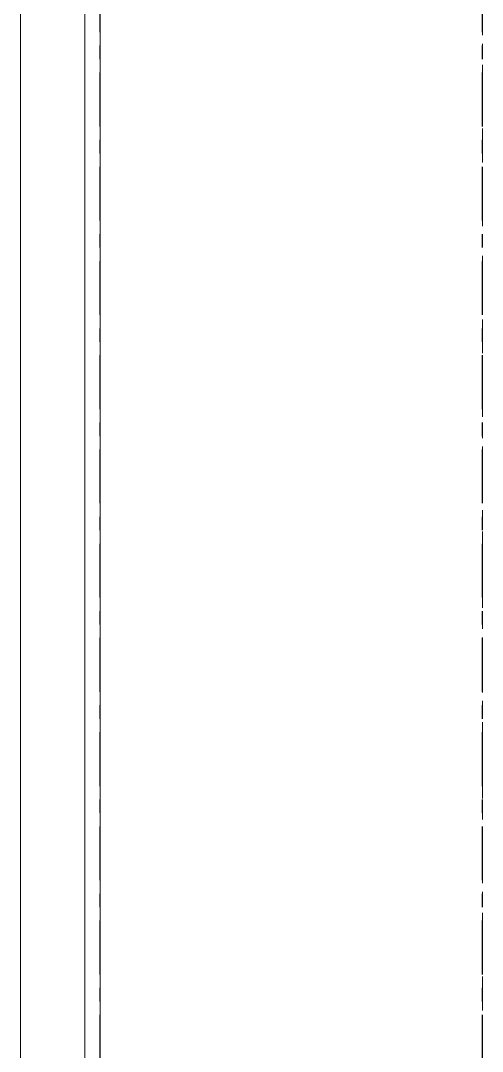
# Model space of a CAD drawing. Header units: millimetres. Extents: x -677815 to 406757, y -145898 to 39000.
# Drawn here: x 153120 to 153992, y 12099 to 14044 of the extents above; entities that cross this region are included whole.
import ezdxf

# ---------------------------------------------------------------- set-up
doc = ezdxf.new("R2010")
doc.units = ezdxf.units.MM
doc.header["$LTSCALE"] = 8
doc.linetypes.add('Xref building Toll$0$_SBA Dash - Loose', pattern=[5, 3, -2])
doc.linetypes.add('Xref building Toll$0$Grid Line', pattern=[22.225, 12.7, -3.175, 3.175, -3.175])
doc.layers.add('Xref building Toll$0$A-DETL', color=8, linetype='Continuous', lineweight=9)
doc.layers.add('Xref building Toll$0$A-WALL', color=8, linetype='Continuous', lineweight=9)
doc.layers.add('Xref building Toll$0$S-GRID', color=8, linetype='Continuous')

# ---------------------------------------------------------------- blocks, each defined once
blk = doc.blocks.new('Xref building Toll$0$Toll Grids')
at = {"layer": 'Xref building Toll$0$S-GRID', "linetype": 'Xref building Toll$0$Grid Line'}
for p, q in [((153992, -125373.3), (153992, 36031.5)), ((153270, -125373.3), (153270, 35080.8))]:
    blk.add_line(p, q, dxfattribs=at)
blk = doc.blocks.new('Xref building Toll$0$building block 28092016')
at = {"layer": 'Xref building Toll$0$A-DETL', "linetype": 'Xref building Toll$0$_SBA Dash - Loose'}
blk.add_line((876541.6, -651499.5), (876541.6, -671499.5), dxfattribs=at)
at = {"layer": 'Xref building Toll$0$A-WALL', "lineweight": 18}
for p, q in [((875819.6, -671499.5), (875819.6, -651499.5)), ((875790.6, -651528.5), (875790.6, -671499.5))]:
    blk.add_line(p, q, dxfattribs=at)
at = {"layer": 'Xref building Toll$0$A-WALL'}
blk.add_line((875669.6, -661404.5), (875669.6, -651827.9), dxfattribs=at)
blk = doc.blocks.new('Xref building Toll')
for name, p in [('Xref building Toll$0$Toll Grids', (0, 0)), ('Xref building Toll$0$building block 28092016', (-722549.6, 671499.5))]:
    blk.add_blockref(name, p)

msp = doc.modelspace()

# ---------------------------------------------------------------- block references
msp.add_blockref('Xref building Toll', (0, 0))

doc.saveas('drawing.dxf')
